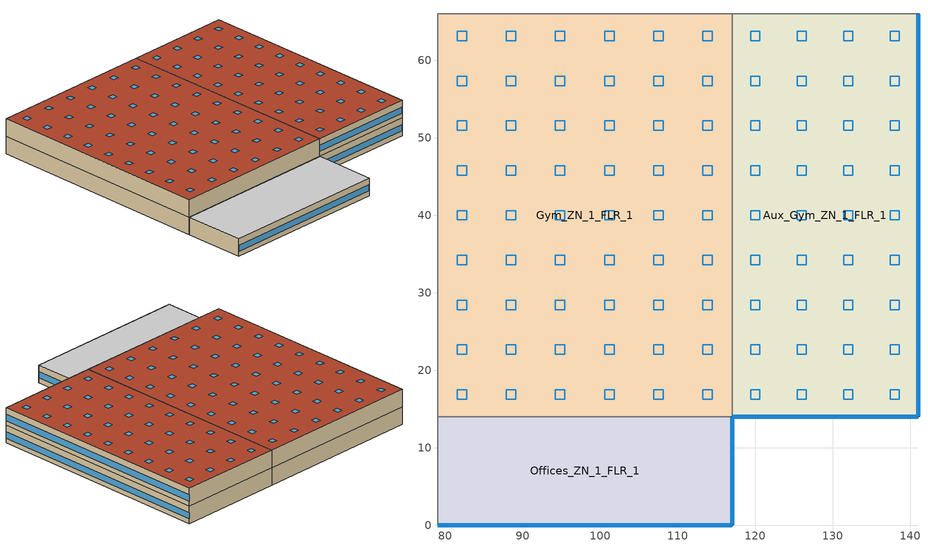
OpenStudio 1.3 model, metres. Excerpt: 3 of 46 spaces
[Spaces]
Aux_Gym_ZN_1_FLR_1
 floor ground (ext-slab): 141,66 141,14 117,14 117,66 z0
 wall outside (Steel Frame Non-res Ext Wall): 117,14 141,14 141,66 z0:4; 117,14 141,14 141,66 z4:8
 wall to Kitchen_ZN_1_FLR_1 (int-walls): 141,66 117,66 z0:4
 wall to Gym_ZN_1_FLR_1 (int-walls): 117,66 117,14 z4:8; 117,66 117,14 z0:4
 wall to LIBRARY_MEDIA_CENTER_ZN_1_FLR_2 (int-walls): 141,66 117,66 z4:8
 window (Window Non-res Fixed): 141,14.05 141,65.95 z1.1:2.5; 141,14.05 141,65.95 z5.1:6.5; 117.05,14 140.95,14 z1.1:2.51; 117.05,14 140.95,14 z5.1:6.51
 roof outside (IEAD Non-res Roof): 141,14 141,66 117,66 117,14 z8
 skylight (Skylight cons 456): 138.61,50.95 138.61,52.17 137.39,52.17 137.39,50.95 z8; 132.61,39.39 132.61,40.61 131.39,40.61 131.39,39.39 z8; 126.61,45.17 126.61,46.39 125.39,46.39 125.39,45.17 z8; 132.61,33.61 132.61,34.83 131.39,34.83 131.39,33.61 z8; 138.61,39.39 138.61,40.61 137.39,40.61 137.39,39.39 z8; 132.61,50.95 132.61,52.17 131.39,52.17 131.39,50.95 z8; 132.61,16.28 132.61,17.5 131.39,17.5 131.39,16.28 z8; 138.61,27.83 138.61,29.05 137.39,29.05 137.39,27.83 z8; 126.61,22.06 126.61,23.28 125.39,23.28 125.39,22.06 z8; 126.61,56.72 126.61,57.94 125.39,57.94 125.39,56.72 z8; 126.61,27.83 126.61,29.05 125.39,29.05 125.39,27.83 z8; 138.61,56.72 138.61,57.94 137.39,57.94 137.39,56.72 z8; 132.61,62.5 132.61,63.72 131.39,63.72 131.39,62.5 z8; 120.61,16.28 120.61,17.5 119.39,17.5 119.39,16.28 z8; 126.61,16.28 126.61,17.5 125.39,17.5 125.39,16.28 z8; 120.61,39.39 120.61,40.61 119.39,40.61 119.39,39.39 z8; 138.61,16.28 138.61,17.5 137.39,17.5 137.39,16.28 z8; 132.61,56.72 132.61,57.94 131.39,57.94 131.39,56.72 z8; 126.61,39.39 126.61,40.61 125.39,40.61 125.39,39.39 z8; 138.61,22.06 138.61,23.28 137.39,23.28 137.39,22.06 z8; 120.61,33.61 120.61,34.83 119.39,34.83 119.39,33.61 z8; 120.61,56.72 120.61,57.94 119.39,57.94 119.39,56.72 z8; 120.61,22.06 120.61,23.28 119.39,23.28 119.39,22.06 z8; 138.61,33.61 138.61,34.83 137.39,34.83 137.39,33.61 z8; 138.61,62.5 138.61,63.72 137.39,63.72 137.39,62.5 z8; 120.61,45.17 120.61,46.39 119.39,46.39 119.39,45.17 z8; 126.61,33.61 126.61,34.83 125.39,34.83 125.39,33.61 z8; 120.61,62.5 120.61,63.72 119.39,63.72 119.39,62.5 z8; 132.61,45.17 132.61,46.39 131.39,46.39 131.39,45.17 z8; 120.61,50.95 120.61,52.17 119.39,52.17 119.39,50.95 z8; 132.61,22.06 132.61,23.28 131.39,23.28 131.39,22.06 z8; 120.61,27.83 120.61,29.05 119.39,29.05 119.39,27.83 z8; 138.61,45.17 138.61,46.39 137.39,46.39 137.39,45.17 z8; 126.61,62.5 126.61,63.72 125.39,63.72 125.39,62.5 z8; 126.61,50.95 126.61,52.17 125.39,52.17 125.39,50.95 z8; 132.61,27.83 132.61,29.05 131.39,29.05 131.39,27.83 z8
Gym_ZN_1_FLR_1
 floor ground (ext-slab): 117,66 117,14 79,14 79,66 z0
 wall to Offices_ZN_1_FLR_1 (int-walls): 79,14 117,14 z0:4
 wall to Main_Corridor_ZN_1_FLR_2 (int-walls): 79,66 79,14 z4:8
 wall to Mech_ZN_1_FLR_2 (int-walls): 117,66 79,66 z4:8
 wall to Mech_ZN_1_FLR_1 (int-walls): 117,66 79,66 z0:4
 wall to Offices_ZN_1_FLR_2 (int-walls): 79,14 117,14 z4:8
 wall to Main_Corridor_ZN_1_FLR_1 (int-walls): 79,66 79,14 z0:4
 roof outside (IEAD Non-res Roof): 117,14 117,66 79,66 79,14 z8
 skylight (Skylight cons 456): 89.11,22.06 89.11,23.28 87.89,23.28 87.89,22.06 z8; 82.78,16.28 82.78,17.5 81.56,17.5 81.56,16.28 z8; 108.11,50.95 108.11,52.17 106.89,52.17 106.89,50.95 z8; 89.11,27.83 89.11,29.05 87.89,29.05 87.89,27.83 z8; 95.44,16.28 95.44,17.5 94.22,17.5 94.22,16.28 z8; 114.44,33.61 114.44,34.83 113.22,34.83 113.22,33.61 z8; 95.44,39.39 95.44,40.61 94.22,40.61 94.22,39.39 z8; 89.11,62.5 89.11,63.72 87.89,63.72 87.89,62.5 z8; 95.44,45.17 95.44,46.39 94.22,46.39 94.22,45.17 z8; 114.44,56.72 114.44,57.94 113.22,57.94 113.22,56.72 z8; 108.11,56.72 108.11,57.94 106.89,57.94 106.89,56.72 z8; 89.11,56.72 89.11,57.94 87.89,57.94 87.89,56.72 z8; 101.78,27.83 101.78,29.05 100.56,29.05 100.56,27.83 z8; 114.44,50.95 114.44,52.17 113.22,52.17 113.22,50.95 z8; 101.78,16.28 101.78,17.5 100.56,17.5 100.56,16.28 z8; 82.78,62.5 82.78,63.72 81.56,63.72 81.56,62.5 z8; 108.11,62.5 108.11,63.72 106.89,63.72 106.89,62.5 z8; 114.44,22.06 114.44,23.28 113.22,23.28 113.22,22.06 z8; 82.78,39.39 82.78,40.61 81.56,40.61 81.56,39.39 z8; 95.44,56.72 95.44,57.94 94.22,57.94 94.22,56.72 z8; 82.78,33.61 82.78,34.83 81.56,34.83 81.56,33.61 z8; 95.44,33.61 95.44,34.83 94.22,34.83 94.22,33.61 z8; 108.11,27.83 108.11,29.05 106.89,29.05 106.89,27.83 z8; 89.11,33.61 89.11,34.83 87.89,34.83 87.89,33.61 z8; 89.11,50.95 89.11,52.17 87.89,52.17 87.89,50.95 z8; 82.78,45.17 82.78,46.39 81.56,46.39 81.56,45.17 z8; 82.78,50.95 82.78,52.17 81.56,52.17 81.56,50.95 z8; 114.44,16.28 114.44,17.5 113.22,17.5 113.22,16.28 z8; 95.44,22.06 95.44,23.28 94.22,23.28 94.22,22.06 z8; 89.11,39.39 89.11,40.61 87.89,40.61 87.89,39.39 z8; 101.78,56.72 101.78,57.94 100.56,57.94 100.56,56.72 z8; 89.11,45.17 89.11,46.39 87.89,46.39 87.89,45.17 z8; 101.78,45.17 101.78,46.39 100.56,46.39 100.56,45.17 z8; 82.78,22.06 82.78,23.28 81.56,23.28 81.56,22.06 z8; 101.78,62.5 101.78,63.72 100.56,63.72 100.56,62.5 z8; 114.44,39.39 114.44,40.61 113.22,40.61 113.22,39.39 z8; 108.11,45.17 108.11,46.39 106.89,46.39 106.89,45.17 z8; 108.11,39.39 108.11,40.61 106.89,40.61 106.89,39.39 z8; 108.11,16.28 108.11,17.5 106.89,17.5 106.89,16.28 z8; 108.11,33.61 108.11,34.83 106.89,34.83 106.89,33.61 z8; 95.44,50.95 95.44,52.17 94.22,52.17 94.22,50.95 z8; 114.44,45.17 114.44,46.39 113.22,46.39 113.22,45.17 z8; 95.44,62.5 95.44,63.72 94.22,63.72 94.22,62.5 z8; 95.44,27.83 95.44,29.05 94.22,29.05 94.22,27.83 z8; 114.44,62.5 114.44,63.72 113.22,63.72 113.22,62.5 z8; 101.78,22.06 101.78,23.28 100.56,23.28 100.56,22.06 z8; 101.78,50.95 101.78,52.17 100.56,52.17 100.56,50.95 z8; 108.11,22.06 108.11,23.28 106.89,23.28 106.89,22.06 z8; 101.78,33.61 101.78,34.83 100.56,34.83 100.56,33.61 z8; 82.78,27.83 82.78,29.05 81.56,29.05 81.56,27.83 z8; 82.78,56.72 82.78,57.94 81.56,57.94 81.56,56.72 z8; 101.78,39.39 101.78,40.61 100.56,40.61 100.56,39.39 z8; 89.11,16.28 89.11,17.5 87.89,17.5 87.89,16.28 z8; 114.44,27.83 114.44,29.05 113.22,29.05 113.22,27.83 z8
Offices_ZN_1_FLR_1
 floor ground (ext-slab): 117,14 117,0 79,0 79,14 z0
 wall outside (Steel Frame Non-res Ext Wall): 79,0 117,0 117,14 z0:4
 wall to Lobby_ZN_1_FLR_1 (int-walls): 79,14 79,0 z0:4
 window (Window Non-res Fixed): 79.05,0 116.95,0 z1.1:2.5; 117,0.05 117,13.95 z1.1:2.51
 ceiling to Offices_ZN_1_FLR_2 (INT-FLOOR-UNDERSIDE): 117,0 117,14 79,14 79,0 z4
[Site]
USA IL-CHICAGO-OHARE: Latitude {deg}=41.77; Longitude {deg}=-87.75; Time Zone {hr}=-6; Elevation {m}=190; Terrain=City
[Building]
Ref Bldg Secondary School New2004_v1.3_5.0: North Axis {deg}=0
[SizingPeriod:DesignDay] Barometric Pressure {Pa}=99063; Rain Indicator=0; Snow Indicator=0; Day of Month=21; Daylight Saving Time Indicator=0; Humidity Indicating Type=Wetbulb; Solar Model Indicator=ASHRAEClearSky
Name | Maximum Dry-Bulb Temperature {C} | Daily Dry-Bulb Temperature Range {deltaC} | Humidity Indicating Conditions at Maximum Dry-Bulb {BasedOnField A3} | Wind Speed {m/s} | Wind Direction {deg} | Sky Clearness | Month | Day Type
CHICAGO Ann Htg 99.6% Condns DB | -20.6 | 0 | -20.6 | 4.9 | 270 | 0 | 1 | WinterDesignDay
CHICAGO Ann Clg .4% Condns WB=>MDB | 31.2 | 10.7 | 25.5 | 5.3 | 230 | 1 | 7 | SummerDesignDay
[Construction]
Window Non-res Fixed: NonRes Fixed Assembly Window
Steel Frame Non-res Ext Wall: Wood Siding, Steel Frame NonRes Wall Insulation, 1/2IN Gypsum
int-walls: 1/2IN Gypsum, 1/2IN Gypsum
InteriorFurnishings: Std Wood 6inch
Skylight cons 456: Skylight Plexi Atofina 2602, Air, Skylight Plexi Atofina 2602
IEAD Non-res Roof: Roof Membrane, IEAD NonRes Roof Insulation, Metal Decking
ext-slab: HW CONCRETE, CP02 CARPET PAD
INT-FLOOR-UNDERSIDE: CP02 CARPET PAD, MAT-CC05 4 HW CONCRETE
[WindowMaterial:SimpleGlazingSystem]
NonRes Fixed Assembly Window: U-Factor {W/m2-K}=3.23646; Solar Heat Gain Coefficient=0.39
[Material] Thermal Absorptance=0.9
Name | Roughness | Thickness {m} | Conductivity {W/m-K} | Density {kg/m3} | Specific Heat {J/kg-K} | Solar Absorptance | Visible Absorptance
Wood Siding | MediumSmooth | 0.01 | 0.11 | 544.62 | 1210 | 0.78 | 0.78
Steel Frame NonRes Wall Insulation | MediumRough | 0.0870565 | 0.049 | 265 | 836.8 | 0.7 | 0.7
1/2IN Gypsum | Smooth | 0.0127 | 0.16 | 784.9 | 830 | 0.92 | 0.92
Std Wood 6inch | MediumSmooth | 0.15 | 0.12 | 540 | 1210 | 0.7 | 0.7
Roof Membrane | VeryRough | 0.0095 | 0.16 | 1121.29 | 1460 | 0.7 | 0.7
IEAD NonRes Roof Insulation | MediumRough | 0.127339 | 0.049 | 265 | 836.8 | 0.7 | 0.7
Metal Decking | MediumSmooth | 0.0015 | 45.006 | 7680 | 418.4 | 0.7 | 0.3
HW CONCRETE; MAT-CC05 4 HW CONCRETE | Rough | 0.1016 | 1.311 | 2240 | 836.8 | 0.7 | 0.7
[WindowMaterial:Glazing]
Skylight Plexi Atofina 2602: Optical Data Type=SpectralAverage; Thickness {m}=0.002997; Solar Transmittance at Normal Incidence=0.507; Front Side Solar Reflectance at Normal Incidence=0.221; Back Side Solar Reflectance at Normal Incidence=0.222; Visible Transmittance at Normal Incidence=0.486; Front Side Visible Reflectance at Normal Incidence=0.3; Back Side Visible Reflectance at Normal Incidence=0.3; Infrared Transmittance at Normal Incidence=0; Front Side Infrared Hemispherical Emissivity=0.9; Back Side Infrared Hemispherical Emissivity=0.9; Conductivity {W/m-K}=0.187; Dirt Correction Factor for Solar and Visible Transmittance=1; Solar Diffusing=Yes
[WindowMaterial:Gas]
Air: Gas Type=Air; Thickness {m}=0.0127
[Material:NoMass]
CP02 CARPET PAD: Roughness=VeryRough; Thermal Resistance {m2-K/W}=0.2165; Thermal Absorptance=0.9; Solar Absorptance=0.7; Visible Absorptance=0.8
[ThermalZone] Multiplier=1; Use Ideal Air Loads=No
Name | Thermostat
Aux_Gym_ZN_1_FLR_1 Thermal Zone | ThermostatSetpoint:DualSetpoint #5
Offices_ZN_1_FLR_1 Thermal Zone | ThermostatSetpoint:DualSetpoint #8
Gym_ZN_1_FLR_1 Thermal Zone | ThermostatSetpoint:DualSetpoint #10
[Space] Part of Total Floor Area=Yes
Name | Thermal Zone
Aux_Gym_ZN_1_FLR_1 | Aux_Gym_ZN_1_FLR_1 Thermal Zone
Offices_ZN_1_FLR_1 | Offices_ZN_1_FLR_1 Thermal Zone
Gym_ZN_1_FLR_1 | Gym_ZN_1_FLR_1 Thermal Zone
[ThermostatSetpoint:DualSetpoint] Heating Setpoint Temperature Schedule=HTGSETP_SCH; Cooling Setpoint Temperature Schedule=CLGSETP_SCH
ThermostatSetpoint:DualSetpoint #5; ThermostatSetpoint:DualSetpoint #8; ThermostatSetpoint:DualSetpoint #10
[InternalMass:Definition] Construction=InteriorFurnishings; Design Level Calculation Method=SurfaceArea
Name | Surface Area {m2}
Gym_ZN_1_FLR_1 Internal Mass Definition | 3952
Aux_Gym_ZN_1_FLR_1 Internal Mass Definition | 2496
Offices_ZN_1_FLR_1 Internal Mass Definition | 1064
[InternalMass]
Name | Internal Mass Definition | Space or SpaceType
Gym_ZN_1_FLR_1 Internal Mass | Gym_ZN_1_FLR_1 Internal Mass Definition | Gym_ZN_1_FLR_1
Aux_Gym_ZN_1_FLR_1 Internal Mass | Aux_Gym_ZN_1_FLR_1 Internal Mass Definition | Aux_Gym_ZN_1_FLR_1
Offices_ZN_1_FLR_1 Internal Mass | Offices_ZN_1_FLR_1 Internal Mass Definition | Offices_ZN_1_FLR_1
[People:Definition] Number of People Calculation Method=Area/Person; Fraction Radiant=0.3; Enable ASHRAE 55 Comfort Warnings=No; Mean Radiant Temperature Calculation Type=ZoneAveraged; Thermal Comfort Model Type 1=FANGER
Name | Space Floor Area per Person {m2/person}
Offices_ZN_1_FLR_1 People Definition | 20
Aux_Gym_ZN_1_FLR_1 People Definition | 3.33
Gym_ZN_1_FLR_1 People Definition | 1
[People] Activity Level Schedule=ACTIVITY_SCH; Work Efficiency Schedule=WORK_EFF_SCH; Clothing Insulation Schedule=CLOTHING_SCH; Air Velocity Schedule=AIR_VELO_SCH
Name | People Definition | Space or SpaceType | Number of People Schedule
Offices_ZN_1_FLR_1 People | Offices_ZN_1_FLR_1 People Definition | Offices_ZN_1_FLR_1 | BLDG_OCC_SCH_Offices
Aux_Gym_ZN_1_FLR_1 People | Aux_Gym_ZN_1_FLR_1 People Definition | Aux_Gym_ZN_1_FLR_1 | BLDG_OCC_SCH_Gym
Gym_ZN_1_FLR_1 People | Gym_ZN_1_FLR_1 People Definition | Gym_ZN_1_FLR_1 | BLDG_OCC_SCH_Gym
[ElectricEquipment:Definition] Design Level Calculation Method=Watts/Area; Fraction Latent=0; Fraction Radiant=0.5; Fraction Lost=0
Name | Watts per Space Floor Area {W/m2}
Gym_ZN_1_FLR_1_PlugMisc_Equip Definition; Aux_Gym_ZN_1_FLR_1_PlugMisc_Equip Definition | 5
Offices_ZN_1_FLR_1_PlugMisc_Equip Definition | 10.8
[ElectricEquipment] Schedule=BLDG_EQUIP_SCH
Name | Electric Equipment Definition | Space or SpaceType
Gym_ZN_1_FLR_1_PlugMisc_Equip | Gym_ZN_1_FLR_1_PlugMisc_Equip Definition | Gym_ZN_1_FLR_1
Offices_ZN_1_FLR_1_PlugMisc_Equip | Offices_ZN_1_FLR_1_PlugMisc_Equip Definition | Offices_ZN_1_FLR_1
Aux_Gym_ZN_1_FLR_1_PlugMisc_Equip | Aux_Gym_ZN_1_FLR_1_PlugMisc_Equip Definition | Aux_Gym_ZN_1_FLR_1
[SpaceInfiltration:DesignFlowRate] Schedule=INFIL_SCH; Constant Term Coefficient=1; Temperature Term Coefficient=0; Velocity Term Coefficient=0; Velocity Squared Term Coefficient=0
Name | Space or SpaceType | Design Flow Rate Calculation Method | Air Changes per Hour {1/hr} | Flow per Exterior Surface Area {m3/s-m2}
Gym_ZN_1_FLR_1_Infiltration | Gym_ZN_1_FLR_1 | AirChanges/Hour | 0.14
Offices_ZN_1_FLR_1_Infiltration | Offices_ZN_1_FLR_1 | Flow/ExteriorWallArea |  | 0.000302
Aux_Gym_ZN_1_FLR_1_Infiltration | Aux_Gym_ZN_1_FLR_1 | Flow/ExteriorWallArea |  | 0.000302
[Lights:Definition] Design Level Calculation Method=Watts/Area; Fraction Radiant=0.37; Fraction Visible=0.2; Return Air Fraction=0; Return Air Fraction Calculated from Plenum Temperature=No
Name | Watts per Space Floor Area {W/m2}
Gym_ZN_1_FLR_1_Lights Definition; Aux_Gym_ZN_1_FLR_1_Lights Definition | 15.06
Offices_ZN_1_FLR_1_Lights Definition | 11.84
[Lights] Schedule=BLDG_LIGHT_SCH; Fraction Replaceable=1
Name | Lights Definition | Space or SpaceType
Gym_ZN_1_FLR_1_Lights | Gym_ZN_1_FLR_1_Lights Definition | Gym_ZN_1_FLR_1
Offices_ZN_1_FLR_1_Lights | Offices_ZN_1_FLR_1_Lights Definition | Offices_ZN_1_FLR_1
Aux_Gym_ZN_1_FLR_1_Lights | Aux_Gym_ZN_1_FLR_1_Lights Definition | Aux_Gym_ZN_1_FLR_1
[Schedule:Compact]
HTGSETP_SCH: Through: 6/30, For: WinterDesignDay, Until: 24:00, 21, For: WeekEnds Holidays SummerDesignDay, Until: 24:00, 16, For: AllOtherDays, Until: 06:00, 16, Until: 21:00, 21, Until: 24:00, 16, Through: 9/1, For: WinterDesignDay, Until: 24:00, 21, For: WeekEnds Holidays SummerDesignDay, Until: 24:00, 16, For: AllOtherDays, Until: 07:00, 16, Until: 18:00, 21, Until: 24:00, 16, Through: 12/31, For: WinterDesignDay, Until: 24:00, 21, For: WeekEnds Holidays SummerDesignDay, Until: 24:00, 16, For: AllOtherDays, Until: 06:00, 16, Until: 21:00, 21, Until: 24:00, 16
CLGSETP_SCH: Through: 6/30, For: SummerDesignDay, Until: 24:00, 24, For: WeekEnds Holidays WinterDesignDay, Until: 24:00, 27, For: AllOtherDays, Until: 06:00, 27, Until: 21:00, 24, Until: 24:00, 27, Through: 9/1, For: SummerDesignDay, Until: 24:00, 24, For: WeekEnds Holidays WinterDesignDay, Until: 24:00, 27, For: AllOtherDays, Until: 07:00, 27, Until: 18:00, 24, Until: 24:00, 27, Through: 12/31, For: SummerDesignDay, Until: 24:00, 24, For: WeekEnds Holidays WinterDesignDay, Until: 24:00, 27, For: AllOtherDays, Until: 06:00, 27, Until: 21:00, 24, Until: 24:00, 27
BLDG_OCC_SCH_Offices: Through: 6/30, For: Weekdays SummerDesignDay, Until: 08:00, 0, Until: 17:00, 0.95, Until: 21:00, 0.15, Until: 24:00, 0, For: AllOtherDays, Until: 24:00, 0, Through: 9/1, For: Weekdays SummerDesignDay, Until: 08:00, 0, Until: 17:00, 0.5, Until: 24:00, 0, For: AllOtherDays, Until: 24:00, 0, Through: 12/31, For: Weekdays SummerDesignDay, Until: 08:00, 0, Until: 17:00, 0.95, Until: 21:00, 0.15, Until: 24:00, 0, For: AllOtherDays, Until: 24:00, 0
ACTIVITY_SCH: Through: 12/31, For: AllDays, Until: 24:00, 120
WORK_EFF_SCH: Through: 12/31, For: AllDays, Until: 24:00, 0
CLOTHING_SCH: Through: 04/30, For: AllDays, Until: 24:00, 1.1, Through: 09/30, For: AllDays, Until: 24:00, 0.6, Through: 12/31, For: AllDays, Until: 24:00, 1.1
AIR_VELO_SCH: Through: 12/31, For: AllDays, Until: 24:00, 0.2
BLDG_EQUIP_SCH: Through: 6/30, For: Weekdays SummerDesignDay, Until: 08:00, 0.35, Until: 17:00, 0.95, Until: 24:00, 0.35, For: AllOtherDays, Until: 24:00, 0.35, Through: 9/1, For: Weekdays SummerDesignDay, Until: 08:00, 0.25, Until: 17:00, 0.5, Until: 24:00, 0.25, For: AllOtherDays, Until: 24:00, 0.25, Through: 12/31, For: Weekdays SummerDesignDay, Until: 08:00, 0.35, Until: 17:00, 0.95, Until: 24:00, 0.35, For: AllOtherDays, Until: 24:00, 0.35
INFIL_SCH: Through: 12/31, For: AllDays, Until: 07:00, 1, Until: 21:00, 0.5, Until: 24:00, 1
BLDG_LIGHT_SCH: Through: 6/30, For: Weekdays SummerDesignDay, Until: 07:00, 0.1773, Until: 21:00, 0.9, Until: 24:00, 0.1773, For: AllOtherDays, Until: 24:00, 0.1773, Through: 9/1, For: Weekdays SummerDesignDay, Until: 08:00, 0.1773, Until: 20:00, 0.5, Until: 24:00, 0.1773, For: AllOtherDays, Until: 24:00, 0.1773, Through: 12/31, For: Weekdays SummerDesignDay, Until: 07:00, 0.1773, Until: 21:00, 0.9, Until: 24:00, 0.1773, For: AllOtherDays, Until: 24:00, 0.1773
BLDG_OCC_SCH_Gym: Through: 6/30, For: Weekdays SummerDesignDay, Until: 08:00, 0, Until: 16:00, 0.35, Until: 21:00, 0.95, Until: 24:00, 0, For: AllOtherDays, Until: 24:00, 0, Through: 9/1, For: Weekdays SummerDesignDay, Until: 08:00, 0, Until: 16:00, 0.35, Until: 21:00, 0.35, Until: 24:00, 0, For: AllOtherDays, Until: 24:00, 0, Through: 12/31, For: Weekdays SummerDesignDay, Until: 08:00, 0, Until: 16:00, 0.35, Until: 21:00, 0.95, Until: 24:00, 0, For: AllOtherDays, Until: 24:00, 0
